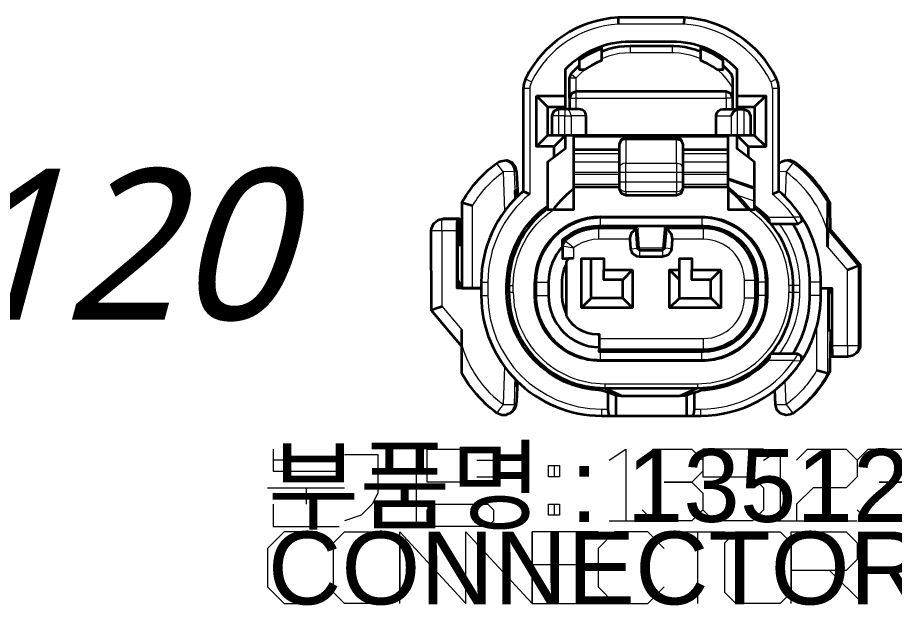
# Model space of a CAD drawing. Header units: millimetres. Extents: x 0 to 174, y 0 to 33.
# Drawn here: x 42.714 to 44.28, y 14.592 to 15.642 of the extents above; entities that cross this region are included whole.
import ezdxf

# ---------------------------------------------------------------- set-up
doc = ezdxf.new("R2010")
doc.units = ezdxf.units.MM
for name, color, linetype in [('CAPTION_LLM_TEXT', 7, 'Continuous'), ('CAPTION_ORIGINAL_OUTLINES', 7, 'Continuous'), ('PDF_Text', 7, 'Continuous')]:
    doc.layers.add(name, color=color, linetype=linetype)
doc.layers.add('PDF_Geomertry', color=7, linetype='Continuous', true_color=0x405f80)
doc.styles.add('PDF Lucida Handwriting Italic', font='')
doc.styles.get("Standard").update_dxf_attribs({"font": 'arial.ttf'})
doc.styles.get('PDF Lucida Handwriting Italic').set_extended_font_data('Lucida Handwriting', italic=True)

# ---------------------------------------------------------------- blocks, each defined once
blk = doc.blocks.new('SYM_13512366_056')
at = {"layer": 'PDF_Geomertry', "color": 7, "lineweight": 35}
for points in [[(0.2342, 0.0353), (0.246, 0.0408), (0.246, 0.2238), (0.2447, 0.2333), (0.2419, 0.2411, 0.27033), (0.0767, 0.3504), (-0.0414, 0.3504, 0.269977), (-0.2067, 0.2411), (-0.2099, 0.2319), (-0.2107, 0.2238), (-0.2107, 0.0408), (-0.1989, 0.0353)], [(0.1712, 0.2107), (0.1712, 0.2578, 0.204376), (0.055, 0.3071), (-0.0197, 0.3071, 0.203994), (-0.1358, 0.2578), (-0.1358, 0.2107), (-0.1358, 0.191), (-0.1358, 0.1871)], [(-0.301, 0.0146), (-0.3203, 0.0199, -0.06851), (-0.2843, 0.0679), (-0.2804, 0.0717), (-0.2732, 0.0785), (-0.2657, 0.0847), (-0.2579, 0.0907), (-0.254, 0.0931), (-0.2508, 0.0943)], [(-0.2107, 0.0408, 0.218885), (-0.2856, -0.1219), (-0.2856, -0.1456, 0.414255), (-0.071, -0.3601), (-0.0554, -0.3601)], [(0.0907, -0.3601), (0.1062, -0.3601, 0.255336), (0.2864, -0.2621, 0.143842), (0.3208, -0.1456), (0.3208, -0.1219, 0.145133), (0.2864, -0.0056, 0.071967), (0.246, 0.0408)], [(-0.0832, -0.31), (-0.0704, -0.3149, -0.404826), (-0.2403, -0.1397), (-0.2403, -0.1279, -0.241331), (-0.1674, 0.0143), (-0.1674, 0.0094, 0.236524), (-0.2362, -0.1279), (-0.2362, -0.1397, 0.383854), (-0.0832, -0.31), (-0.0733, -0.3107), (-0.065, -0.311), (0.0176, -0.311), (0.1003, -0.311), (0.1101, -0.3107), (0.1185, -0.31, 0.189013), (0.2288, -0.2529), (0.2314, -0.25)], [(0.2864, -0.2621), (0.2865, -0.2537), (0.2799, -0.25), (0.2314, -0.25, 0.177498), (0.2715, -0.1397), (0.2715, -0.1279, 0.177458), (0.2314, -0.0176), (0.2799, -0.0176), (0.2869, -0.0132), (0.2864, -0.0056)], [(-0.0096, -0.0256), (-0.0761, -0.0256, 0.181642), (-0.1365, -0.0481), (-0.1406, -0.0561), (-0.1406, -0.0569), (-0.1406, -0.0464, -0.186453), (-0.0761, -0.0215), (-0.0099, -0.0215), (-0.006, -0.0215), (0.0413, -0.0215), (0.0451, -0.0215), (0.1114, -0.0215, -0.414592), (0.2078, -0.1181), (0.2078, -0.1496, -0.414171), (0.1114, -0.246), (-0.0749, -0.246), (-0.0749, -0.2421), (0.1114, -0.2421, 0.414136), (0.2039, -0.1496), (0.2039, -0.1181, 0.414118), (0.1114, -0.0256), (0.0449, -0.0256)], [(0.2708, -0.25, 0.141865), (0.3011, -0.1456), (0.3011, -0.1219, 0.141575), (0.2708, -0.0176)], [(-0.1406, -0.0589, 0.18879), (-0.1654, -0.1219), (-0.1654, -0.1456, 0.409313), (-0.0749, -0.2381)], [(-0.1339, -0.1821, 0.275059), (-0.0788, -0.2144), (-0.0749, -0.2144), (-0.0749, -0.2224), (-0.0749, -0.2421)], [(-0.2207, -0.2992), (-0.2226, -0.3346), (-0.2246, -0.3453), (-0.2306, -0.3535), (-0.2351, -0.3564), (-0.2385, -0.3576), (-0.2419, -0.3589), (-0.249, -0.359), (-0.2578, -0.3554), (-0.2622, -0.3522), (-0.2699, -0.346), (-0.2772, -0.3394), (-0.2843, -0.3326, -0.065948), (-0.3201, -0.2846), (-0.3201, -0.2844), (-0.3203, -0.2811), (-0.3206, -0.2339), (-0.3206, -0.2071)], [(0.2288, -0.2529), (0.2294, -0.2546), (0.2292, -0.2569), (0.226, -0.2618, -0.194821), (0.1057, -0.3149), (0.1185, -0.31)], [(0.3365, -0.2832, -0.109634), (0.2742, -0.354), (0.2703, -0.3564), (0.2671, -0.3576), (0.2667, -0.3579), (0.2663, -0.3581), (0.2581, -0.3593), (0.2489, -0.3564), (0.2422, -0.3496), (0.2396, -0.3404), (0.2386, -0.3144)]]:
    blk.add_lwpolyline(points, format="xyb", dxfattribs=at)
for points in [[(-0.0414, 0.3504), (-0.0411, 0.3386)], [(0.0767, 0.3504), (0.0764, 0.3386)], [(-0.071, 0.2988), (-0.071, 0.2947), (-0.071, 0.2736), (-0.08, 0.2697), (-0.0886, 0.2651), (-0.0969, 0.2599), (-0.1004, 0.2574), (-0.1103, 0.2574), (-0.1103, 0.2733), (-0.1103, 0.2746), (-0.1103, 0.2793)], [(0.1062, 0.2894), (0.0969, 0.2928), (0.0875, 0.2954), (0.0779, 0.2974), (0.0681, 0.2986), (0.0583, 0.2993), (0.055, 0.2993), (-0.0197, 0.2993), (-0.0296, 0.2989), (-0.0393, 0.2979), (-0.049, 0.2961), (-0.0586, 0.2938), (-0.0679, 0.2906), (-0.071, 0.2894)], [(0.1457, 0.2793), (0.1457, 0.2746), (0.1456, 0.2733), (0.1456, 0.2574), (0.1357, 0.2574), (0.1276, 0.2629), (0.119, 0.2678), (0.1101, 0.2721), (0.1062, 0.2736), (0.1062, 0.2947), (0.1062, 0.2988)], [(-0.071, 0.2947), (-0.0801, 0.2911), (-0.0892, 0.2871), (-0.0978, 0.2825), (-0.1061, 0.2774), (-0.1103, 0.2746)], [(0.1457, 0.2746), (0.1374, 0.28), (0.1289, 0.2849), (0.12, 0.2892), (0.111, 0.2929), (0.1062, 0.2947)], [(0.1633, 0.2068), (0.1599, 0.2151), (0.1515, 0.2186), (-0.1163, 0.2186), (-0.1246, 0.2151), (-0.1281, 0.2068), (-0.1281, 0.2425), (-0.1253, 0.2501), (-0.1242, 0.2514), (-0.1175, 0.2586), (-0.1103, 0.2653)], [(0.1456, 0.2653), (0.1468, 0.2642), (0.1539, 0.2574), (0.1606, 0.2501), (0.1633, 0.2425), (0.1633, 0.2258), (0.1633, 0.2068), (0.1633, 0.1871)], [(-0.1871, 0.2107), (-0.1358, 0.2107)], [(-0.1281, 0.2068), (-0.1281, 0.1871)], [(0.1712, 0.191), (0.1712, 0.2107), (0.2224, 0.2107)], [(0.2026, 0.191), (0.2224, 0.2107), (0.2224, 0.1201)], [(0.1712, 0.1871), (0.1712, 0.191), (0.2026, 0.191), (0.2026, 0.1399), (0.1712, 0.1399), (0.1604, 0.1399), (0.1465, 0.1399), (-0.1112, 0.1399), (-0.1251, 0.1399), (-0.1358, 0.1399), (-0.1358, 0.1163), (-0.1556, 0.1014), (-0.1556, 0.1201), (-0.1358, 0.1399), (-0.1674, 0.1399)], [(-0.1674, 0.191), (-0.1358, 0.191)], [(-0.0985, 0.1399), (-0.0985, 0.1753), (-0.0993, 0.1794), (-0.1018, 0.1832), (-0.1054, 0.1858), (-0.1111, 0.1871), (-0.1362, 0.1871), (-0.1476, 0.1871), (-0.1561, 0.1836), (-0.1596, 0.1753), (-0.1596, 0.1399)], [(0.1337, 0.1399), (0.1337, 0.1753), (0.135, 0.1804), (0.1378, 0.1839), (0.1418, 0.1863), (0.1464, 0.1871), (0.176, 0.1871), (0.1831, 0.1871), (0.1914, 0.1836), (0.1949, 0.1753), (0.1949, 0.1399)], [(0.176, 0.1871), (0.1715, 0.1864), (0.1638, 0.1808), (0.1604, 0.1753)], [(-0.1674, 0.0094), (-0.1674, 0.0079), (-0.1558, 0.0079), (-0.1201, 0.0079), (-0.1201, 0.0485), (-0.1201, 0.0524), (-0.1201, 0.0701), (-0.1201, 0.074), (-0.1201, 0.0926), (-0.1201, 0.1071), (-0.1201, 0.1142), (-0.1201, 0.1372), (-0.1201, 0.1399)], [(0.0747, 0.0485), (0.1554, 0.0485), (0.1554, 0.0524), (0.1554, 0.0701), (0.1554, 0.074), (0.1554, 0.0926), (0.1554, 0.1071), (0.1554, 0.1142), (0.1554, 0.1372), (0.1554, 0.1399)], [(0.1908, 0.1201), (0.1908, 0.1014), (0.1712, 0.1163), (0.1712, 0.1399), (0.1908, 0.1201), (0.2224, 0.1201), (0.2026, 0.1399)], [(-0.1556, 0.1201), (-0.1871, 0.1201)], [(-0.0394, 0.1142), (-0.1201, 0.1142)], [(0.1554, 0.1142), (0.0747, 0.1142)], [(-0.2507, 0.0944), (-0.24, 0.0957), (-0.2307, 0.0917), (-0.2249, 0.0838), (-0.2228, 0.074), (-0.221, 0.0429), (-0.2206, 0.0318)], [(-0.1556, 0.1014), (-0.1674, 0.0926), (-0.1674, 0.0143)], [(0.1554, 0.0485), (0.1554, 0.0079), (0.1911, 0.0079), (0.2026, 0.0079), (0.2026, 0.0094), (0.2026, 0.0143), (0.2026, 0.0926), (0.1908, 0.1014)], [(0.274, 0.0921), (0.2653, 0.0957), (0.2557, 0.0949), (0.2547, 0.0943), (0.2514, 0.0931)], [(0.2511, 0.0929), (0.246, 0.0894)], [(-0.1201, 0.0485), (-0.0394, 0.0485)], [(0.2026, 0.0463), (0.1554, 0.0625)], [(-0.2243, 0.0281), (-0.2249, 0.0415), (-0.224, 0.0419), (-0.2249, 0.0413)], [(-0.2235, 0.0289), (-0.224, 0.0419)], [(-0.2212, 0.0311), (-0.2217, 0.0429), (-0.2224, 0.0425), (-0.2231, 0.0419)], [(-0.2225, 0.0299), (-0.2231, 0.0424), (-0.2217, 0.0429)], [(-0.1201, 0.045), (-0.1278, 0.0388), (-0.135, 0.0322), (-0.1421, 0.0253), (-0.1487, 0.0181), (-0.1551, 0.0106), (-0.1572, 0.0079)], [(0.194, 0.0079), (0.1829, 0.0213), (0.1707, 0.0336), (0.1635, 0.0401), (0.1558, 0.0465), (0.1554, 0.0468)], [(-0.3203, 0.0199), (-0.3203, -0.1324), (-0.3104, -0.1325), (-0.301, -0.1325), (-0.2856, -0.1325), (-0.3285, -0.1325), (-0.3285, -0.0304), (-0.3285, -0.0303), (-0.3285, -0.0162), (-0.3283, -0.0118), (-0.3282, -0.0107), (-0.3282, -0.0104), (-0.3282, -0.0104), (-0.3282, -0.0103), (-0.3282, -0.0103), (-0.3282, -0.0103), (-0.3247, -0.0089), (-0.3246, -0.0103), (-0.3244, -0.0146), (-0.3244, -0.0285), (-0.3243, -0.0551)], [(0.3889, -0.0928), (0.3338, -0.0271), (0.3332, -0.0274), (0.3332, -0.0275), (0.3331, -0.0289), (0.3328, -0.0579), (0.3328, -0.0312), (0.3331, 0.0175), (0.3332, 0.0196), (0.3332, 0.0199), (0.3364, 0.0213), (0.3365, 0.0211), (0.3365, 0.021), (0.3367, 0.0199), (0.3369, 0.0126), (0.3375, -0.0267), (0.3375, -0.0271)], [(0.2314, -0.0176), (0.2288, -0.0146), (0.2293, -0.0136), (0.2293, -0.0114), (0.2288, -0.0096), (0.226, -0.0058), (0.219, 0.001), (0.2115, 0.0075), (0.2038, 0.0135), (0.2026, 0.0143)], [(0.2288, -0.0146), (0.2221, -0.0075), (0.215, -0.0007), (0.2075, 0.0057), (0.2026, 0.0094)], [(-0.3601, -0.0106), (-0.3635, -0.0119), (-0.3636, -0.0121), (-0.3639, -0.0121), (-0.3714, -0.0181), (-0.3751, -0.0268), (-0.3754, -0.03), (-0.3753, -0.1718)], [(-0.3247, -0.0089), (-0.3524, -0.0089), (-0.3599, -0.0104)], [(0.054, -0.0621), (0.0532, -0.0665), (0.0474, -0.0739), (0.0383, -0.0767), (-0.0031, -0.0767), (-0.0075, -0.0761), (-0.0154, -0.0708), (-0.0188, -0.0621), (-0.02, -0.0453), (-0.02, -0.0422), (-0.0168, -0.0332), (-0.0094, -0.0272), (-0.0071, -0.0612), (-0.0031, -0.0649), (0.0383, -0.0649), (0.0424, -0.0612), (0.0449, -0.0272), (0.0449, -0.0256), (0.0451, -0.0215)], [(-0.0094, -0.0272), (-0.0096, -0.0256), (-0.0099, -0.0215)], [(0.0449, -0.0272), (0.0475, -0.0286), (0.0536, -0.0358), (0.0553, -0.0453), (0.0542, -0.0621)], [(0.3358, -0.0294), (0.336, -0.0261), (0.3365, -0.0258), (0.3917, -0.0915)], [(-0.3203, -0.1319), (-0.3272, -0.1319), (-0.3272, -0.0454), (-0.3256, -0.0447), (-0.3256, -0.0551)], [(-0.3203, -0.0556), (-0.3272, -0.055)], [(-0.3203, -0.0561), (-0.3272, -0.0556)], [(-0.3204, -0.0556), (-0.3203, -0.0551)], [(-0.1406, -0.0569), (-0.1406, -0.0794), (-0.13, -0.0794)], [(-0.1339, -0.09), (-0.1379, -0.099), (-0.1404, -0.1085), (-0.1417, -0.1182), (-0.1418, -0.1219), (-0.1418, -0.1456), (-0.1411, -0.1554), (-0.139, -0.165), (-0.1356, -0.1742), (-0.1339, -0.1776)], [(-0.121, -0.0794), (-0.13, -0.0794), (-0.1339, -0.0856), (-0.1339, -0.1819)], [(-0.0893, -0.1501), (-0.0893, -0.0794)], [(0.3883, -0.0929), (0.379, -0.0962), (0.3697, -0.0996), (0.3682, -0.1001)], [(0.3764, -0.2528), (0.3797, -0.2514), (0.3799, -0.2512), (0.3801, -0.2512), (0.3876, -0.2453), (0.3914, -0.2365), (0.3917, -0.2333), (0.3917, -0.0915), (0.3911, -0.0918), (0.3889, -0.0926)], [(0.3883, -0.0931), (0.3889, -0.0928), (0.3889, -0.2229), (0.3911, -0.2219), (0.3889, -0.2218)], [(-0.0329, -0.1501), (-0.0329, -0.1176), (-0.0668, -0.1176), (-0.0668, -0.1)], [(-0.0329, -0.1176), (-0.0153, -0.1)], [(0.0682, -0.1176), (0.0506, -0.1)], [(0.0682, -0.1501), (0.0682, -0.1176), (0.0682, -0.1)], [(0.1246, -0.1501), (0.1246, -0.1176), (0.0907, -0.1176), (0.0907, -0.1)], [(0.1246, -0.1176), (0.1422, -0.1)], [(-0.3272, -0.1179), (-0.3203, -0.13)], [(-0.3256, -0.1208), (-0.3256, -0.1312), (-0.3203, -0.1312)], [(-0.3243, -0.1229), (-0.3243, -0.1308), (-0.3203, -0.1308)], [(-0.3272, -0.1319), (-0.3285, -0.1325)], [(-0.3256, -0.1312), (-0.3243, -0.1308)], [(-0.32, -0.1304), (-0.3219, -0.1304), (-0.3243, -0.1304), (-0.3221, -0.1304), (-0.3201, -0.1304)], [(0.3208, -0.1325), (0.3407, -0.1325), (0.3407, -0.2347), (0.3408, -0.2487), (0.341, -0.2529), (0.3411, -0.2544), (0.3686, -0.2544), (0.3761, -0.2529)], [(0.3343, -0.1325), (0.3343, -0.2075), (0.3407, -0.2081)], [(0.3407, -0.1429), (0.3346, -0.1325)], [(0.3407, -0.1404), (0.3361, -0.1325)], [(-0.0153, -0.1676), (-0.0328, -0.1501), (-0.0894, -0.1501), (-0.1069, -0.1676)], [(0.0506, -0.1676), (0.0681, -0.1501), (0.1247, -0.1501), (0.1422, -0.1676)], [(-0.3206, -0.2369), (-0.3753, -0.1718), (-0.366, -0.1685), (-0.3568, -0.1651), (-0.356, -0.1649)], [(0.3407, -0.2089), (0.3383, -0.2183), (0.3381, -0.2221), (0.3375, -0.2319), (0.3375, -0.2344), (0.3368, -0.2803), (0.3365, -0.2828), (0.3365, -0.2831), (0.3365, -0.2832), (0.3332, -0.2846), (0.3332, -0.2846), (0.3329, -0.2846), (0.3247, -0.2826), (0.3132, -0.2797)], [(0.3407, -0.2092), (0.3404, -0.2096)], [(-0.2244, -0.2956), (-0.2249, -0.306), (-0.2239, -0.3056), (-0.2236, -0.2964)], [(-0.2215, -0.3046), (-0.2229, -0.3051), (-0.2226, -0.2974)], [(-0.2247, -0.3049), (-0.2239, -0.3056)], [(-0.2229, -0.3036), (-0.2222, -0.304), (-0.2215, -0.3046), (-0.2214, -0.2986)], [(-0.065, -0.311), (-0.0332, -0.3253)], [(0.1003, -0.311), (0.0685, -0.3253)], [(-0.0597, -0.3189), (-0.0704, -0.3149)], [(-0.0453, -0.3243), (-0.0597, -0.3189), (-0.0597, -0.3483), (-0.0585, -0.3567), (-0.0571, -0.3593), (-0.0554, -0.3601), (-0.0453, -0.3601)], [(0.0807, -0.3243), (0.0783, -0.3246), (0.0685, -0.3253), (0.0176, -0.3253), (-0.0332, -0.3253), (-0.0356, -0.3253), (-0.0453, -0.3243), (-0.0453, -0.3601), (0.0807, -0.3601)], [(0.095, -0.3189), (0.0807, -0.3243), (0.0807, -0.3601), (0.0907, -0.3601), (0.0911, -0.3601), (0.0915, -0.36), (0.0924, -0.3593), (0.0938, -0.3567), (0.095, -0.3483), (0.095, -0.3189), (0.1057, -0.3149)]]:
    blk.add_lwpolyline(points, dxfattribs=at)
at = {"layer": 'PDF_Geomertry', "color": 7, "lineweight": 13}
for points in [[(0.2342, 0.2238), (0.2325, 0.2332), (0.2314, 0.2358, 0.269757), (0.0764, 0.3386), (-0.0411, 0.3386, 0.270278), (-0.196, 0.2358)], [(-0.2067, 0.2411), (-0.196, 0.2358), (-0.1987, 0.2265), (-0.1989, 0.2238), (-0.1989, 0.0353, 0.225926), (-0.2737, -0.1219)], [(0.3332, 0.0199, 0.106229), (0.2708, 0.0908), (0.2621, 0.0944), (0.2525, 0.0935), (0.2514, 0.0931)], [(-0.301, -0.1325), (-0.301, 0.0146, -0.101208), (-0.2467, 0.0749), (-0.244, 0.0049)], [(0.3328, -0.0312, 0.16542), (0.2587, 0.0749), (0.2571, 0.0306)], [(-0.2403, -0.1279), (-0.2362, -0.1279), (-0.2285, -0.1279, -0.250738), (-0.1558, 0.0079)], [(-0.0729, -0.0215), (-0.0729, -0.0079, 0.412957), (-0.1869, -0.1219), (-0.1654, -0.1219)], [(0.1082, -0.0039, -0.415069), (0.2263, -0.1219), (0.2243, -0.1219), (0.2222, -0.1219, 0.414172), (0.1082, -0.0079), (0.1082, -0.0215)], [(0.2465, -0.25, 0.162833), (0.2833, -0.1397), (0.2833, -0.1279, 0.162076), (0.2465, -0.0176)], [(-0.0749, -0.2224), (0.1114, -0.2224, 0.41259), (0.1842, -0.1496), (0.1842, -0.1181, 0.41455), (0.1114, -0.0453), (0.0553, -0.0453)], [(-0.2285, -0.1397, 0.414363), (-0.065, -0.3031), (-0.065, -0.311)], [(0.2396, -0.3404), (0.2396, -0.3404), (0.2396, -0.3404), (0.2396, -0.3404), (0.2397, -0.3404), (0.24, -0.3404), (0.2411, -0.3404), (0.2453, -0.3404), (0.2589, -0.34), (0.2686, -0.3528), (0.2708, -0.3554), (0.2708, -0.3554), (0.271, -0.3554, 0.108685), (0.3332, -0.2846), (0.3332, -0.1324)], [(-0.2856, -0.1456), (-0.2737, -0.1456, 0.413762), (-0.071, -0.3483), (-0.071, -0.3601)], [(-0.0729, -0.2637, -0.414191), (-0.191, -0.1456), (-0.189, -0.1456), (-0.1869, -0.1456, 0.41541), (-0.0729, -0.2596), (-0.0729, -0.246)], [(0.2263, -0.1456, -0.414206), (0.1082, -0.2637), (0.1082, -0.2618), (0.1082, -0.2596, 0.414187), (0.2222, -0.1456), (0.2078, -0.1456)], [(0.3132, -0.2025), (0.3132, -0.2797, -0.101192), (0.2589, -0.34), (0.2572, -0.2981)], [(-0.3206, -0.2339, 0.123918), (-0.2707, -0.3192), (-0.2636, -0.326), (-0.2561, -0.3325), (-0.2485, -0.3386), (-0.2465, -0.34), (-0.2547, -0.351), (-0.2578, -0.3554)], [(0.1062, -0.3601), (0.1062, -0.3483, 0.245661), (0.2724, -0.2618)]]:
    blk.add_lwpolyline(points, format="xyb", dxfattribs=at)
for points in [[(-0.0197, 0.2993), (-0.0197, 0.2875)], [(0.055, 0.2993), (0.055, 0.2875)], [(0.1062, 0.2767), (0.0971, 0.2803), (0.0876, 0.2832), (0.0781, 0.2853), (0.0683, 0.2868), (0.0586, 0.2874), (0.055, 0.2875), (-0.0197, 0.2875), (-0.0296, 0.2871), (-0.0393, 0.286), (-0.049, 0.284), (-0.0585, 0.2814), (-0.0676, 0.2779), (-0.071, 0.2767)], [(-0.1253, 0.2501), (-0.1163, 0.2425), (-0.1153, 0.2436), (-0.1086, 0.2507), (-0.1014, 0.2574)], [(0.1633, 0.2258), (0.1579, 0.2342), (0.1519, 0.2419), (0.1454, 0.2493), (0.1383, 0.2561), (0.1367, 0.2574)], [(-0.1281, 0.2068), (-0.1163, 0.2068), (-0.1163, 0.2186), (-0.1163, 0.2425), (-0.1281, 0.2425)], [(0.2314, 0.236), (0.2419, 0.2411)], [(-0.1989, 0.2236), (-0.2107, 0.2236)], [(0.246, 0.2238), (0.2342, 0.2238), (0.2342, 0.0353), (0.2396, 0.0307), (0.2469, 0.024), (0.2538, 0.0171), (0.2604, 0.0097), (0.2665, 0.0021), (0.2724, -0.0058), (0.2799, -0.0176)], [(-0.1163, 0.1871), (-0.1163, 0.2068), (0.1515, 0.2068), (0.1515, 0.1871)], [(0.1633, 0.2068), (0.1515, 0.2068), (0.1515, 0.2186)], [(-0.1476, 0.1871), (-0.1476, 0.1753), (-0.1596, 0.1753)], [(-0.1362, 0.1399), (-0.1362, 0.1753), (-0.1476, 0.1753), (-0.1476, 0.1399)], [(-0.0985, 0.1753), (-0.1251, 0.1753), (-0.1251, 0.1399)], [(0.1337, 0.1753), (0.1604, 0.1753), (0.1604, 0.1399)], [(0.1715, 0.1863), (0.1715, 0.1399)], [(0.1831, 0.1871), (0.1831, 0.1399)], [(0.1554, 0.1372), (-0.1201, 0.1372)], [(-0.0276, 0.1358), (-0.0276, 0.1322), (-0.0321, 0.1314), (-0.036, 0.1293), (-0.0375, 0.1279), (-0.0386, 0.1263), (-0.0394, 0.1226)], [(0.0747, 0.1226), (0.0744, 0.1244), (0.0739, 0.1261), (0.0728, 0.1278), (0.0696, 0.1306), (0.0629, 0.1322), (0.0629, 0.1358)], [(-0.2507, 0.0944), (-0.2418, 0.096), (-0.2326, 0.0931), (-0.226, 0.0861), (-0.2233, 0.0769), (-0.2265, 0.0757), (-0.2276, 0.0813), (-0.2301, 0.0863), (-0.234, 0.0904), (-0.2389, 0.0932), (-0.2444, 0.0944), (-0.254, 0.0931)], [(-0.0394, 0.1071), (-0.1201, 0.1071)], [(0.1554, 0.1071), (0.0747, 0.1071)], [(0.274, 0.0921), (0.2653, 0.0957), (0.2557, 0.0949), (0.2547, 0.0944)], [(-0.2247, 0.0276), (-0.2265, 0.0757), (-0.2467, 0.0749), (-0.2567, 0.0889), (-0.2578, 0.0906), (-0.2579, 0.0907)], [(-0.0394, 0.0926), (-0.1201, 0.0926)], [(-0.0394, 0.0746), (-0.0276, 0.0746), (-0.0276, 0.0906), (-0.0321, 0.0899), (-0.036, 0.0878), (-0.0375, 0.0864), (-0.0386, 0.0847), (-0.0394, 0.081)], [(0.0747, 0.081), (0.0744, 0.0828), (0.0739, 0.0846), (0.0728, 0.0863), (0.0696, 0.0889), (0.0629, 0.0906), (0.0629, 0.0746), (0.0747, 0.0746)], [(0.1554, 0.0926), (0.0747, 0.0926)], [(0.3364, 0.0213), (0.3267, 0.0372), (0.3157, 0.0522), (0.3033, 0.0663), (0.29, 0.0793), (0.274, 0.0921), (0.2708, 0.0907), (0.2708, 0.0907), (0.2708, 0.0907), (0.2706, 0.0906), (0.2699, 0.0897), (0.2674, 0.0864), (0.259, 0.0753), (0.2587, 0.0749), (0.246, 0.0754)], [(-0.2233, 0.0769), (-0.2233, 0.0769), (-0.2232, 0.0768), (-0.2232, 0.0765), (-0.2228, 0.0722), (-0.2206, 0.0318)], [(-0.0394, 0.074), (-0.1201, 0.074)], [(-0.0394, 0.0701), (-0.1201, 0.0701)], [(0.1554, 0.074), (0.0747, 0.074)], [(0.1554, 0.0701), (0.0747, 0.0701)], [(-0.0394, 0.0524), (-0.1201, 0.0524)], [(-0.0394, 0.0497), (-0.0382, 0.0451), (-0.0346, 0.0415), (-0.0276, 0.0396), (-0.0276, 0.0565), (-0.0394, 0.0565)], [(0.0747, 0.0565), (0.0629, 0.0565), (0.0629, 0.0396), (0.0675, 0.0404), (0.0712, 0.0425), (0.0728, 0.0442), (0.0747, 0.0497)], [(0.1554, 0.0524), (0.0747, 0.0524)], [(0.2026, 0.0463), (0.1554, 0.0625)], [(0.2026, 0.0438), (0.1554, 0.06)], [(0.0629, 0.0335), (0.0629, 0.0396), (-0.0276, 0.0396), (-0.0276, 0.0335)], [(0.1896, 0.0079), (0.1735, 0.0263), (0.1554, 0.0428)], [(0.2026, 0.0226), (0.1707, 0.0336)], [(-0.1222, 0.0079), (-0.1201, 0.0085)], [(-0.3561, -0.0304), (-0.3561, -0.0303), (-0.356, -0.0162), (-0.3558, -0.0118), (-0.3558, -0.0107), (-0.3557, -0.0104), (-0.3557, -0.0104), (-0.3557, -0.0103), (-0.3557, -0.0103), (-0.3596, -0.0107), (-0.3635, -0.0119)], [(-0.3524, -0.0089), (-0.3561, -0.0093), (-0.3599, -0.0104)], [(-0.3282, -0.0103), (-0.3557, -0.0103), (-0.3524, -0.0089), (-0.3247, -0.0089)], [(0.226, -0.0058), (0.2724, -0.0058)], [(0.2864, -0.0056), (0.2765, -0.0057), (0.2725, -0.0058)], [(-0.3563, -0.0304), (-0.375, -0.0301), (-0.3753, -0.03), (-0.3754, -0.03)], [(-0.3285, -0.0304), (-0.3561, -0.0304), (-0.356, -0.1649), (-0.3206, -0.2071)], [(-0.0761, -0.0256), (-0.0761, -0.0215)], [(-0.076, -0.0256), (-0.076, -0.0453)], [(0.0413, -0.0215), (0.0383, -0.061), (-0.0031, -0.061), (-0.006, -0.0215)], [(0.1114, -0.0453), (0.1114, -0.0256), (0.1114, -0.0215)], [(0.3683, -0.2347), (0.3883, -0.2347), (0.3883, -0.0931), (0.3332, -0.0274)], [(0.3338, -0.0271), (0.3889, -0.0928), (0.3889, -0.2229)], [(0.3911, -0.2219), (0.3911, -0.0918), (0.336, -0.0261)], [(0.3365, -0.0258), (0.3917, -0.0915), (0.3917, -0.2333)], [(0.3375, -0.0267), (0.3375, -0.0271)], [(-0.1406, -0.0464), (-0.1379, -0.0494)], [(-0.02, -0.0453), (-0.0761, -0.0453), (-0.0858, -0.0458), (-0.0954, -0.0479), (-0.1047, -0.0511), (-0.1135, -0.0556), (-0.121, -0.0607), (-0.121, -0.0794)], [(-0.1406, -0.0569), (-0.121, -0.0607), (-0.1285, -0.0543), (-0.1362, -0.0483), (-0.1365, -0.0481)], [(-0.0188, -0.0621), (-0.0071, -0.0612), (-0.0031, -0.061), (-0.0031, -0.0649), (-0.0031, -0.0767)], [(0.0542, -0.0621), (0.0424, -0.0612), (0.0383, -0.061), (0.0383, -0.0649), (0.0383, -0.0767)], [(0.3407, -0.2347), (0.3682, -0.2347), (0.3682, -0.1001), (0.3328, -0.0579)], [(-0.2856, -0.1219), (-0.2737, -0.1219), (-0.2737, -0.1456)], [(-0.191, -0.1456), (-0.191, -0.1219), (-0.189, -0.1219), (-0.1869, -0.1219), (-0.1869, -0.1456), (-0.1654, -0.1456)], [(0.1842, -0.1181), (0.2039, -0.1181), (0.2078, -0.1181)], [(0.2263, -0.1219), (0.2263, -0.1456), (0.2243, -0.1456), (0.2222, -0.1456), (0.2222, -0.1219), (0.2078, -0.1219)], [(0.3208, -0.1219), (0.3011, -0.1219)], [(-0.2403, -0.1397), (-0.2362, -0.1397), (-0.2285, -0.1397), (-0.2285, -0.1279)], [(0.2833, -0.1279), (0.2715, -0.1279), (0.2638, -0.1279), (0.2638, -0.1397), (0.2715, -0.1397), (0.2833, -0.1397)], [(0.3375, -0.1349), (0.3375, -0.1325)], [(0.1842, -0.1496), (0.2039, -0.1496), (0.2078, -0.1496)], [(0.3208, -0.1456), (0.3011, -0.1456)], [(0.3375, -0.2344), (0.3375, -0.2078)], [(0.3407, -0.2092), (0.3404, -0.2096)], [(0.1113, -0.2421), (0.1114, -0.2224)], [(0.3682, -0.2347), (0.3683, -0.2487), (0.3685, -0.2529), (0.3686, -0.2544)], [(0.3764, -0.2528), (0.3813, -0.2499), (0.385, -0.2457), (0.3874, -0.2406), (0.3883, -0.2347), (0.3917, -0.2333), (0.3908, -0.2389), (0.3885, -0.2439), (0.3849, -0.2482), (0.3801, -0.2512)], [(0.1082, -0.2637), (-0.0729, -0.2637), (-0.0729, -0.2618), (-0.0729, -0.2596), (0.1082, -0.2596), (0.1082, -0.246)], [(0.1114, -0.2421), (0.1114, -0.246)], [(0.2799, -0.25), (0.2724, -0.2618), (0.226, -0.2618)], [(0.2725, -0.2618), (0.2822, -0.2621), (0.2864, -0.2621)], [(-0.244, -0.2724), (-0.2465, -0.34), (-0.2367, -0.3403), (-0.2292, -0.3404), (-0.2265, -0.3404), (-0.2268, -0.3432), (-0.2308, -0.3519), (-0.2385, -0.3578)], [(-0.2207, -0.2992), (-0.2228, -0.3349), (-0.2231, -0.3385), (-0.2232, -0.3389), (-0.2233, -0.339), (-0.2265, -0.3403), (-0.2249, -0.2951)], [(0.2742, -0.354), (0.2888, -0.3424), (0.3022, -0.3296), (0.3146, -0.3156), (0.3257, -0.3007), (0.3365, -0.2832)], [(-0.065, -0.3031), (0.1003, -0.3031), (0.1003, -0.311)], [(-0.2351, -0.3564), (-0.2276, -0.3506), (-0.2236, -0.3419), (-0.2233, -0.339)], [(-0.071, -0.3483), (-0.0597, -0.3483)], [(0.095, -0.3483), (0.1062, -0.3483)], [(0.2671, -0.3576), (0.269, -0.3567), (0.271, -0.3554), (0.2742, -0.354), (0.2703, -0.3564)]]:
    blk.add_lwpolyline(points, dxfattribs=at)
at = {"layer": 'PDF_Geomertry', "color": 7, "lineweight": 35}
for points in [[(-0.1871, 0.2107), (-0.1674, 0.191), (-0.1674, 0.1399), (-0.1871, 0.1201)], [(0.0747, 0.0453), (0.0747, 0.0497), (0.0747, 0.0565), (0.0747, 0.0746), (0.0747, 0.081), (0.0747, 0.1226), (0.0747, 0.124), (0.0712, 0.1325), (0.0629, 0.1358), (-0.0276, 0.1358), (-0.036, 0.1324), (-0.0394, 0.124), (-0.0394, 0.1226), (-0.0394, 0.081), (-0.0394, 0.0746), (-0.0394, 0.0565), (-0.0394, 0.0497), (-0.0394, 0.0453), (-0.036, 0.0369), (-0.0276, 0.0335), (0.0629, 0.0335), (0.0712, 0.0369)], [(-0.0153, -0.1), (-0.0153, -0.1676), (-0.1069, -0.1676), (-0.1069, -0.0794), (-0.0668, -0.0794), (-0.0668, -0.1)], [(0.1422, -0.1), (0.1422, -0.1676), (0.0506, -0.1676), (0.0506, -0.1), (0.0682, -0.1), (0.0682, -0.0794), (0.0907, -0.0794), (0.0907, -0.1)]]:
    blk.add_lwpolyline(points, close=True, dxfattribs=at)
at = {"layer": 'PDF_Geomertry', "color": 7, "lineweight": 13}
for points in [[(-0.1362, 0.1753), (-0.1251, 0.1753), (-0.126, 0.1797), (-0.1283, 0.1835), (-0.13, 0.185), (-0.1362, 0.1871)], [(0.0629, 0.0906), (0.0629, 0.1322), (-0.0276, 0.1322), (-0.0276, 0.0906)], [(-0.0276, 0.0746), (0.0629, 0.0746), (0.0629, 0.0565), (-0.0276, 0.0565)], [(0.1082, -0.0079), (-0.0729, -0.0079), (-0.0729, -0.0058), (-0.0729, -0.0039), (0.1082, -0.0039), (0.1082, -0.0058)]]:
    blk.add_lwpolyline(points, close=True, dxfattribs=at)
at = {"layer": 'PDF_Geomertry', "color": 7, "lineweight": 35}
blk.add_lwpolyline([(-0.189, -0.1219), (-0.189, -0.1456, 0.414623), (-0.0729, -0.2618), (0.1082, -0.2618, 0.414589), (0.2243, -0.1456), (0.2243, -0.1219, 0.414264), (0.1082, -0.0058), (-0.0729, -0.0058, 0.413047)], format="xyb", close=True, dxfattribs=at)
blk.add_arc((0.1441, -0.0849), 0.2197, 28.9061, 53.688, dxfattribs=at)
at = {"layer": 'PDF_Geomertry', "color": 7, "lineweight": 13}
for centre, radius, start, end in [((0.1003, -0.128), 0.1634, 0.0147, 56.2576), ((-0.0728, -0.122), 0.1181, 90.0344, 179.9656), ((0.1004, -0.1397), 0.1634, 269.9603, 359.9916)]:
    blk.add_arc(centre, radius, start, end, dxfattribs=at)

msp = doc.modelspace()

# ---------------------------------------------------------------- linework, layer by layer
at = {"layer": 'CAPTION_ORIGINAL_OUTLINES', "color": 7, "lineweight": 13}
for points in [[(43.1703, 14.8714), (43.1703, 14.8319), (43.2883, 14.8319), (43.2883, 14.8714), (43.2883, 14.8517), (43.1703, 14.8517)], [(43.4261, 14.8714), (43.4261, 14.7335)], [(43.5639, 14.8714), (43.5639, 14.8122)], [(43.7707, 14.8517), (43.8001, 14.8714), (43.8001, 14.7433)], [(43.8297, 14.8517), (43.8493, 14.8714), (43.9183, 14.8714), (43.9379, 14.8517), (43.9379, 14.8319), (43.9183, 14.8122), (43.869, 14.8122), (43.9183, 14.8122), (43.9379, 14.7926), (43.9379, 14.7631), (43.9183, 14.7433), (43.8493, 14.7433), (43.8297, 14.7631)], [(44.0463, 14.8714), (43.9379, 14.8714), (43.9379, 14.8221), (44.0265, 14.8221), (44.0463, 14.8024), (44.0463, 14.7631), (44.0265, 14.7433), (43.9576, 14.7433), (43.9379, 14.7631)], [(44.0463, 14.8517), (44.0757, 14.8714), (44.0757, 14.7433)], [(44.1053, 14.8517), (44.125, 14.8714), (44.1939, 14.8714), (44.2136, 14.8517), (44.2136, 14.8221), (44.1939, 14.8024), (44.1349, 14.8024), (44.1053, 14.7729), (44.1053, 14.7433), (44.2136, 14.7433)], [(44.2136, 14.8517), (44.2332, 14.8714), (44.3021, 14.8714), (44.3218, 14.8517), (44.3218, 14.8319), (44.3021, 14.8122), (44.2529, 14.8122), (44.3021, 14.8122), (44.3218, 14.7926), (44.3218, 14.7631), (44.3021, 14.7433), (44.2332, 14.7433), (44.2136, 14.7631)], [(43.2982, 14.8615), (43.3572, 14.8615), (43.3572, 14.8221), (43.3572, 14.7926), (43.3474, 14.7729), (43.3278, 14.7532), (43.2982, 14.7433)], [(43.5344, 14.8517), (43.5639, 14.8517)], [(43.6722, 14.8418), (43.6722, 14.8221)], [(43.5344, 14.8221), (43.5639, 14.8221)], [(43.1604, 14.8024), (43.2982, 14.8024)], [(43.2293, 14.8024), (43.2293, 14.7729)], [(43.1703, 14.7729), (43.1703, 14.7335), (43.2883, 14.7335)], [(43.6722, 14.7729), (43.6722, 14.7532)], [(43.7707, 14.7433), (43.8297, 14.7433)], [(44.0463, 14.7433), (44.1053, 14.7433)], [(43.2785, 14.6942), (43.249, 14.7238), (43.1899, 14.7238), (43.1604, 14.6942), (43.1604, 14.6253), (43.1899, 14.5957), (43.249, 14.5957), (43.2785, 14.6253)], [(43.3967, 14.5957), (43.3967, 14.7238), (43.5147, 14.5957), (43.5147, 14.7238)], [(43.5147, 14.5957), (43.5147, 14.7238), (43.6328, 14.5957), (43.6328, 14.7238)], [(43.751, 14.7238), (43.6328, 14.7238), (43.6328, 14.5957), (43.751, 14.5957)], [(43.869, 14.6942), (43.8396, 14.7238), (43.7804, 14.7238), (43.751, 14.6942), (43.751, 14.6253), (43.7804, 14.5957), (43.8396, 14.5957), (43.869, 14.6253)], [(43.869, 14.7238), (43.9774, 14.7238)], [(43.9281, 14.7238), (43.9281, 14.5957)], [(44.0954, 14.5957), (44.0954, 14.7238), (44.1939, 14.7238), (44.2136, 14.704), (44.2136, 14.6744), (44.1939, 14.6547), (44.0954, 14.6547)], [(43.7313, 14.6646), (43.6328, 14.6646)], [(44.1643, 14.6547), (44.2233, 14.5957)]]:
    msp.add_lwpolyline(points, dxfattribs=at)
for points in [[(43.4458, 14.8714), (43.5147, 14.8714), (43.5147, 14.8122), (43.4458, 14.8122), (43.4458, 14.8714)], [(43.6624, 14.8418), (43.6821, 14.8418), (43.6821, 14.8221), (43.6624, 14.8221), (43.6624, 14.8418)], [(43.4557, 14.7729), (43.554, 14.7729), (43.5639, 14.7631), (43.5639, 14.7433), (43.554, 14.7335), (43.4557, 14.7335), (43.4458, 14.7433), (43.4458, 14.7631), (43.4557, 14.7729)], [(43.6624, 14.7729), (43.6821, 14.7729), (43.6821, 14.7532), (43.6624, 14.7532), (43.6624, 14.7729)], [(43.2982, 14.7238), (43.3769, 14.7238), (43.3967, 14.704), (43.3967, 14.6154), (43.3769, 14.5957), (43.2982, 14.5957), (43.2785, 14.6154), (43.2785, 14.704), (43.2982, 14.7238)], [(43.9969, 14.7238), (44.0757, 14.7238), (44.0954, 14.704), (44.0954, 14.6154), (44.0757, 14.5957), (43.9969, 14.5957), (43.9774, 14.6154), (43.9774, 14.704), (43.9969, 14.7238)]]:
    msp.add_lwpolyline(points, close=True, dxfattribs=at)

# ---------------------------------------------------------------- block references
msp.add_blockref('SYM_13512366_056', (43.8278, 15.2911))

# ---------------------------------------------------------------- texts
at = {"layer": 'CAPTION_LLM_TEXT', "char_height": 0.13, "width": 3.680556, "attachment_point": 1}
for s, insert in [('부품명 : 13512366_M651LEFT_FRONT_X1', (43.1611, 14.8714)), ('CONNECTOR NO : 13512366', (43.1611, 14.7242))]:
    msp.add_mtext(s, dxfattribs=dict(at, insert=insert))
at = {"layer": 'PDF_Text', "insert": (42.5939, 15.0988), "char_height": 0.26906, "attachment_point": 7, "style": 'PDF Lucida Handwriting Italic'}
msp.add_mtext('120', dxfattribs=at)

doc.saveas('drawing.dxf')
